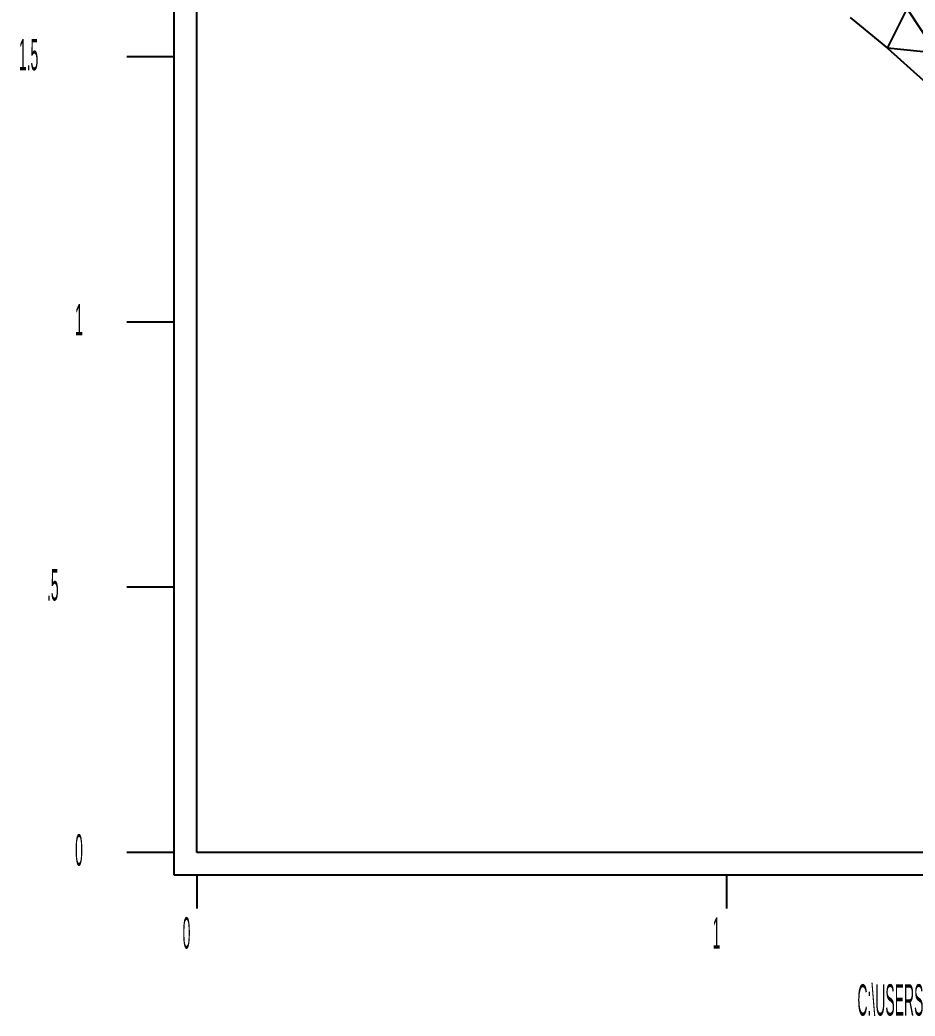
# Model space of a CAD drawing. Extents: x 0.18 to 10.15, y 0.05 to 7.38.
# Drawn here: x 0.191 to 2.419, y 0.045 to 2.523 of the extents above; entities that cross this region are included whole.
import ezdxf

# ---------------------------------------------------------------- set-up
doc = ezdxf.new("R2010")
doc.units = 0
doc.layers.add('1', color=7, linetype='CONTINUOUS')

msp = doc.modelspace()

# ---------------------------------------------------------------- linework, layer by layer
at = {"layer": '1', "color": 5}
for p, q in [((0.573529, 7.102942), (0.573529, 0.397059)), ((0.630837, 2.51704), (0.630837, 2.631734)), ((0.630837, 2.51704), (0.630837, 2.631734)), ((2.257275, 2.529455), (2.350013, 2.453366)), ((0.630837, 2.402345), (0.630837, 2.51704)), ((0.630837, 2.402345), (0.630837, 2.51704)), ((2.350013, 2.453366), (2.438611, 2.373693)), ((0.573529, 2.431019), (0.456618, 2.431019)), ((0.630837, 2.287651), (0.630837, 2.402345)), ((0.630837, 2.287651), (0.630837, 2.402345)), ((0.630837, 2.172957), (0.630837, 2.287651)), ((0.630837, 2.172957), (0.630837, 2.287651)), ((0.630837, 2.058263), (0.630837, 2.172957)), ((0.630837, 2.058263), (0.630837, 2.172957)), ((0.630837, 1.943569), (0.630837, 2.058263)), ((0.630837, 1.943569), (0.630837, 2.058263)), ((0.630837, 1.828875), (0.630837, 1.943569)), ((0.630837, 1.828875), (0.630837, 1.943569)), ((0.630837, 1.714181), (0.630837, 1.828875)), ((0.630837, 1.714181), (0.630837, 1.828875)), ((0.573529, 1.771528), (0.456618, 1.771528)), ((0.630837, 1.599487), (0.630837, 1.714181)), ((0.630837, 1.599487), (0.630837, 1.714181)), ((0.630837, 1.484793), (0.630837, 1.599487)), ((0.630837, 1.484793), (0.630837, 1.599487)), ((0.630837, 1.370099), (0.630837, 1.484793)), ((0.630837, 1.370099), (0.630837, 1.484793)), ((0.630837, 1.255405), (0.630837, 1.370099)), ((0.630837, 1.255405), (0.630837, 1.370099)), ((0.630837, 1.140711), (0.630837, 1.255405)), ((0.630837, 1.140711), (0.630837, 1.255405)), ((0.630837, 1.026017), (0.630837, 1.140711)), ((0.630837, 1.026017), (0.630837, 1.140711)), ((0.573529, 1.112038), (0.456618, 1.112038)), ((0.630837, 0.911323), (0.630837, 1.026017)), ((0.630837, 0.911323), (0.630837, 1.026017)), ((0.630837, 0.796629), (0.630837, 0.911323)), ((0.630837, 0.796629), (0.630837, 0.911323)), ((0.630837, 0.681935), (0.630837, 0.796629)), ((0.630837, 0.681935), (0.630837, 0.796629)), ((0.630837, 0.567241), (0.630837, 0.681935)), ((0.630837, 0.567241), (0.630837, 0.681935)), ((0.630837, 0.452547), (0.630837, 0.567241)), ((0.630837, 0.452547), (0.630837, 0.567241)), ((0.573529, 0.452547), (0.456618, 0.452547)), ((0.762735, 0.452547), (0.630837, 0.452547)), ((0.630837, 0.452547), (0.630837, 0.452547)), ((0.762735, 0.452547), (0.630837, 0.452547)), ((0.894633, 0.452547), (0.762735, 0.452547)), ((0.894633, 0.452547), (0.762735, 0.452547)), ((1.026531, 0.452547), (0.894633, 0.452547)), ((1.026531, 0.452547), (0.894633, 0.452547)), ((1.158429, 0.452547), (1.026531, 0.452547)), ((1.158429, 0.452547), (1.026531, 0.452547)), ((1.290327, 0.452547), (1.158429, 0.452547)), ((1.290327, 0.452547), (1.158429, 0.452547)), ((1.422226, 0.452547), (1.290327, 0.452547)), ((1.422226, 0.452547), (1.290327, 0.452547)), ((1.554124, 0.452547), (1.422226, 0.452547)), ((1.554124, 0.452547), (1.422226, 0.452547)), ((1.686022, 0.452547), (1.554124, 0.452547)), ((1.686022, 0.452547), (1.554124, 0.452547)), ((1.81792, 0.452547), (1.686022, 0.452547)), ((1.81792, 0.452547), (1.686022, 0.452547)), ((1.949818, 0.452547), (1.81792, 0.452547)), ((1.949818, 0.452547), (1.81792, 0.452547)), ((2.081716, 0.452547), (1.949818, 0.452547)), ((2.081716, 0.452547), (1.949818, 0.452547)), ((2.213614, 0.452547), (2.081716, 0.452547)), ((2.213614, 0.452547), (2.081716, 0.452547)), ((2.345513, 0.452547), (2.213614, 0.452547)), ((2.345513, 0.452547), (2.213614, 0.452547)), ((2.477411, 0.452547), (2.345513, 0.452547)), ((2.477411, 0.452547), (2.345513, 0.452547)), ((0.573529, 0.397059), (9.926471, 0.397059)), ((0.630837, 0.397059), (0.630837, 0.313235)), ((1.949818, 0.397059), (1.949818, 0.313235))]:
    msp.add_line(p, q, dxfattribs=at)
at = {"layer": '1', "color": 253}
for p, q in [((2.257275, 2.529455), (2.350013, 2.453366)), ((2.350013, 2.453366), (2.398962, 2.550464)), ((2.398962, 2.550464), (2.472028, 2.440959)), ((2.350013, 2.453366), (2.438611, 2.373693)), ((2.472028, 2.440959), (2.350013, 2.453366))]:
    msp.add_line(p, q, dxfattribs=at)

# ---------------------------------------------------------------- texts
at = {"layer": '1', "color": 5, "width": 0.333333}
for s, p in [('1.5', (0.188162, 2.398019)), ('1', (0.328162, 1.738528)), ('.5', (0.258162, 1.079038)), ('0', (0.328162, 0.419547)), ('0', (0.595837, 0.213176)), ('1', (1.914818, 0.213176)), ('C:\\USERS\\NAKAI\\LANL-POISSONSUPERFISH\\EXAMPLES\\ELECTROSTATIC\\COAXCAPACITOR\\CAPXY.AM  4-19-2020  10:38:20', (2.275294, 0.046412))]:
    msp.add_text(s, height=0.078, dxfattribs=at).set_placement(p)

doc.saveas('drawing.dxf')
